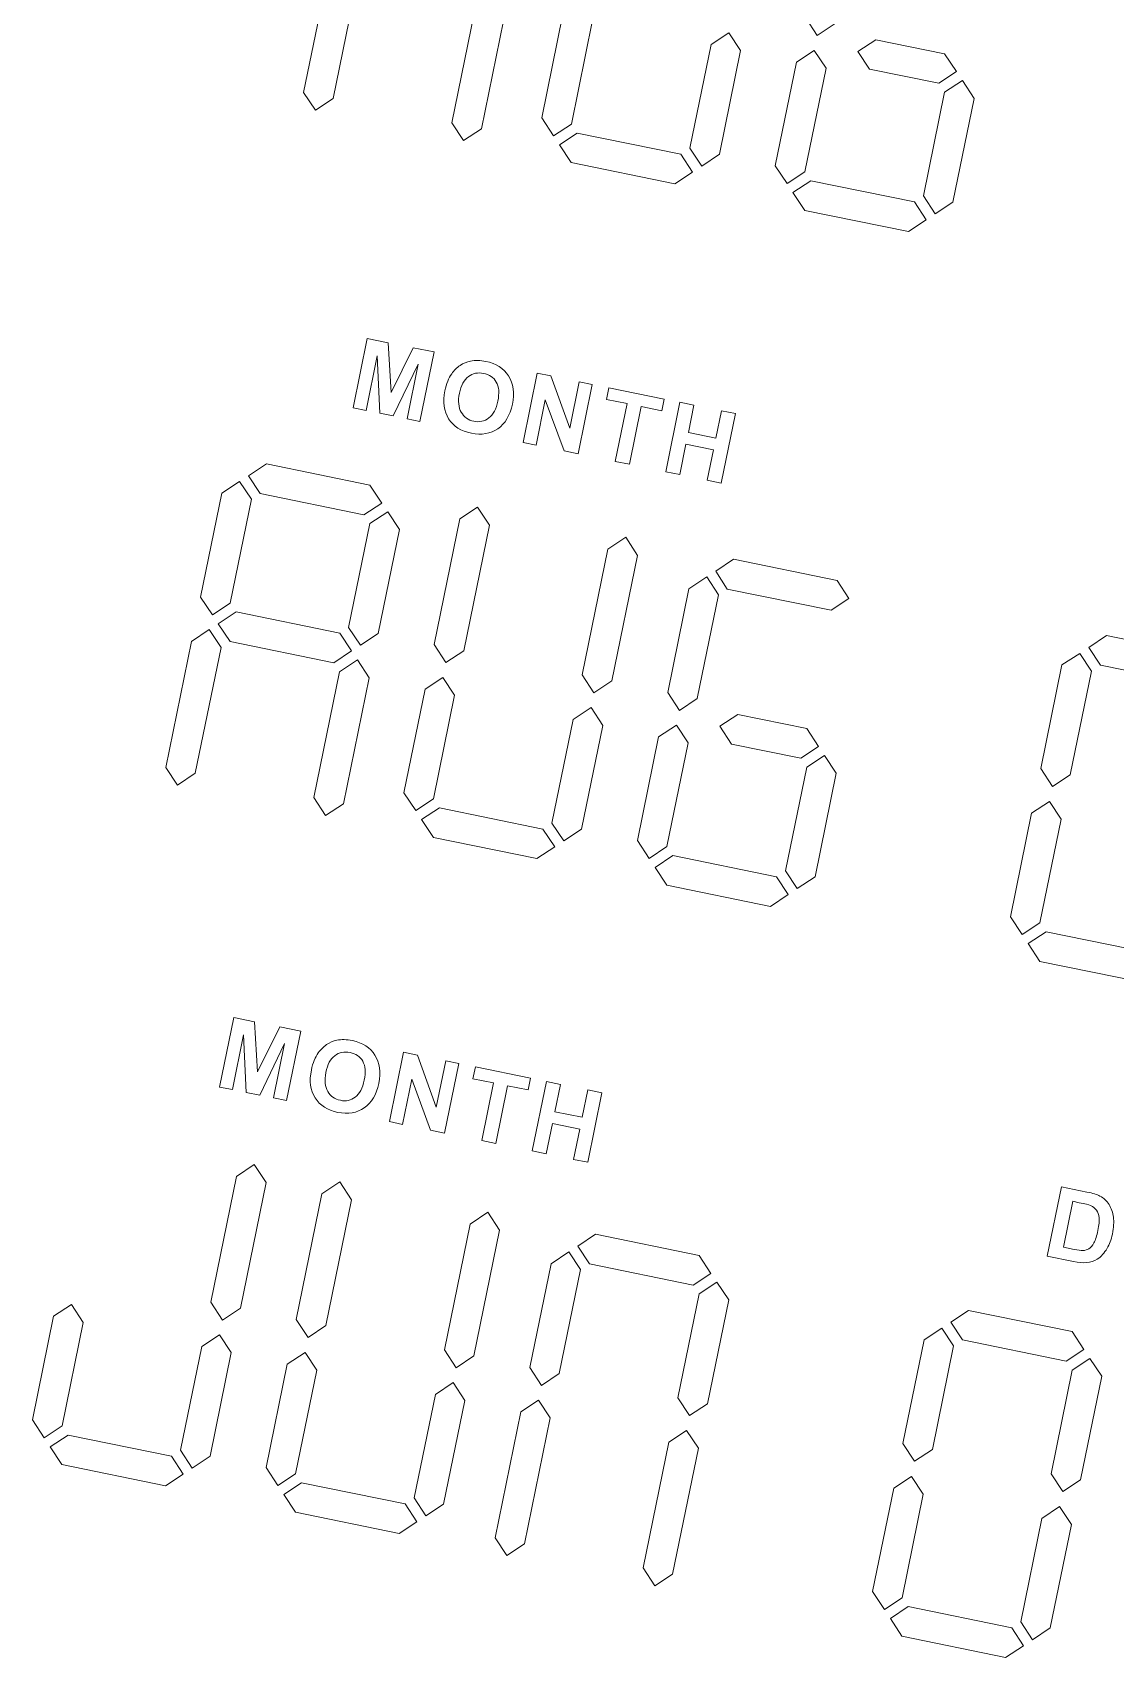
# Model space of a CAD drawing. Extents: x 6 to 143, y -103 to -23.
# Drawn here: x 111.43 to 119.25, y -49.22 to -37.49 of the extents above; entities that cross this region are included whole.
import ezdxf

# ---------------------------------------------------------------- set-up
doc = ezdxf.new("R2010")
doc.units = 0
doc.header["$MEASUREMENT"] = 0
doc.layers.add('Panel-path-fill', color=7, linetype='Continuous', lineweight=0)

# ---------------------------------------------------------------- blocks, each defined once
blk = doc.blocks.new('Block_0')
at = {"layer": 'Panel-path-fill', "color": 250, "lineweight": 9, "true_color": 0x231f20}
for points in [[(117.009, -37.383), (117.009, -37.383), (117.162, -36.635), (117.162, -36.635), (117.162, -36.635), (117.29, -36.55), (117.29, -36.55), (117.29, -36.55), (117.375, -36.679), (117.375, -36.679), (117.375, -36.679), (117.222, -37.427), (117.222, -37.427), (117.222, -37.427), (117.093, -37.513), (117.093, -37.513), (117.093, -37.513), (117.009, -37.383), (117.009, -37.383)], [(113.385, -37.924), (113.385, -37.924), (113.571, -37.015), (113.571, -37.015), (113.571, -37.015), (113.699, -36.931), (113.699, -36.931), (113.699, -36.931), (113.784, -37.059), (113.784, -37.059), (113.784, -37.059), (113.598, -37.968), (113.598, -37.968), (113.598, -37.968), (113.47, -38.052), (113.47, -38.052), (113.47, -38.052), (113.385, -37.924), (113.385, -37.924)], [(114.455, -38.143), (114.455, -38.143), (114.641, -37.234), (114.641, -37.234), (114.641, -37.234), (114.769, -37.149), (114.769, -37.149), (114.769, -37.149), (114.854, -37.277), (114.854, -37.277), (114.854, -37.277), (114.668, -38.186), (114.668, -38.186), (114.668, -38.186), (114.54, -38.271), (114.54, -38.271), (114.54, -38.271), (114.455, -38.143), (114.455, -38.143)], [(115.104, -38.108), (115.104, -38.108), (115.257, -37.36), (115.257, -37.36), (115.257, -37.36), (115.386, -37.275), (115.386, -37.275), (115.386, -37.275), (115.47, -37.403), (115.47, -37.403), (115.47, -37.403), (115.318, -38.152), (115.318, -38.152), (115.318, -38.152), (115.189, -38.236), (115.189, -38.236), (115.189, -38.236), (115.104, -38.108), (115.104, -38.108)], [(116.174, -38.326), (116.174, -38.326), (116.327, -37.578), (116.327, -37.578), (116.327, -37.578), (116.455, -37.494), (116.455, -37.494), (116.455, -37.494), (116.54, -37.622), (116.54, -37.622), (116.54, -37.622), (116.387, -38.37), (116.387, -38.37), (116.387, -38.37), (116.259, -38.455), (116.259, -38.455), (116.259, -38.455), (116.174, -38.326), (116.174, -38.326)], [(116.79, -38.453), (116.79, -38.453), (116.943, -37.705), (116.943, -37.705), (116.943, -37.705), (117.072, -37.62), (117.072, -37.62), (117.072, -37.62), (117.157, -37.748), (117.157, -37.748), (117.157, -37.748), (117.004, -38.496), (117.004, -38.496), (117.004, -38.496), (116.875, -38.581), (116.875, -38.581), (116.875, -38.581), (116.79, -38.453), (116.79, -38.453)], [(117.386, -37.628), (117.386, -37.628), (117.515, -37.543), (117.515, -37.543), (117.515, -37.543), (118.013, -37.645), (118.013, -37.645), (118.013, -37.645), (118.098, -37.773), (118.098, -37.773), (118.098, -37.773), (117.97, -37.858), (117.97, -37.858), (117.97, -37.858), (117.471, -37.756), (117.471, -37.756), (117.471, -37.756), (117.386, -37.628), (117.386, -37.628)], [(117.86, -38.671), (117.86, -38.671), (118.013, -37.923), (118.013, -37.923), (118.013, -37.923), (118.141, -37.838), (118.141, -37.838), (118.141, -37.838), (118.226, -37.967), (118.226, -37.967), (118.226, -37.967), (118.073, -38.715), (118.073, -38.715), (118.073, -38.715), (117.945, -38.8), (117.945, -38.8), (117.945, -38.8), (117.86, -38.671), (117.86, -38.671)], [(115.232, -38.302), (115.232, -38.302), (115.361, -38.217), (115.361, -38.217), (115.361, -38.217), (116.109, -38.369), (116.109, -38.369), (116.109, -38.369), (116.193, -38.498), (116.193, -38.498), (116.193, -38.498), (116.065, -38.583), (116.065, -38.583), (116.065, -38.583), (115.317, -38.43), (115.317, -38.43), (115.317, -38.43), (115.232, -38.302), (115.232, -38.302)], [(116.918, -38.646), (116.918, -38.646), (117.047, -38.561), (117.047, -38.561), (117.047, -38.561), (117.795, -38.714), (117.795, -38.714), (117.795, -38.714), (117.879, -38.843), (117.879, -38.843), (117.879, -38.843), (117.751, -38.927), (117.751, -38.927), (117.751, -38.927), (117.003, -38.775), (117.003, -38.775), (117.003, -38.775), (116.918, -38.646), (116.918, -38.646)], [(112.987, -40.691), (112.987, -40.691), (113.116, -40.605), (113.116, -40.605), (113.116, -40.605), (113.864, -40.758), (113.864, -40.758), (113.864, -40.758), (113.949, -40.887), (113.949, -40.887), (113.949, -40.887), (113.82, -40.972), (113.82, -40.972), (113.82, -40.972), (113.072, -40.819), (113.072, -40.819), (113.072, -40.819), (112.987, -40.691), (112.987, -40.691)], [(112.641, -41.566), (112.641, -41.566), (112.794, -40.817), (112.794, -40.817), (112.794, -40.817), (112.923, -40.732), (112.923, -40.732), (112.923, -40.732), (113.008, -40.86), (113.008, -40.86), (113.008, -40.86), (112.854, -41.61), (112.854, -41.61), (112.854, -41.61), (112.726, -41.695), (112.726, -41.695), (112.726, -41.695), (112.641, -41.566), (112.641, -41.566)], [(114.328, -41.909), (114.328, -41.909), (114.513, -41.002), (114.513, -41.002), (114.513, -41.002), (114.641, -40.916), (114.641, -40.916), (114.641, -40.916), (114.726, -41.046), (114.726, -41.046), (114.726, -41.046), (114.541, -41.953), (114.541, -41.953), (114.541, -41.953), (114.412, -42.039), (114.412, -42.039), (114.412, -42.039), (114.328, -41.909), (114.328, -41.909)], [(113.71, -41.785), (113.71, -41.785), (113.864, -41.035), (113.864, -41.035), (113.864, -41.035), (113.992, -40.95), (113.992, -40.95), (113.992, -40.95), (114.077, -41.079), (114.077, -41.079), (114.077, -41.079), (113.924, -41.828), (113.924, -41.828), (113.924, -41.828), (113.795, -41.913), (113.795, -41.913), (113.795, -41.913), (113.71, -41.785), (113.71, -41.785)], [(115.397, -42.128), (115.397, -42.128), (115.582, -41.221), (115.582, -41.221), (115.582, -41.221), (115.711, -41.134), (115.711, -41.134), (115.711, -41.134), (115.795, -41.265), (115.795, -41.265), (115.795, -41.265), (115.61, -42.171), (115.61, -42.171), (115.61, -42.171), (115.481, -42.258), (115.481, -42.258), (115.481, -42.258), (115.397, -42.128), (115.397, -42.128)], [(116.36, -41.38), (116.36, -41.38), (116.488, -41.293), (116.488, -41.293), (116.488, -41.293), (117.236, -41.446), (117.236, -41.446), (117.236, -41.446), (117.321, -41.576), (117.321, -41.576), (117.321, -41.576), (117.193, -41.661), (117.193, -41.661), (117.193, -41.661), (116.444, -41.508), (116.444, -41.508), (116.444, -41.508), (116.36, -41.38), (116.36, -41.38)], [(116.014, -42.254), (116.014, -42.254), (116.167, -41.506), (116.167, -41.506), (116.167, -41.506), (116.295, -41.421), (116.295, -41.421), (116.295, -41.421), (116.38, -41.549), (116.38, -41.549), (116.38, -41.549), (116.227, -42.297), (116.227, -42.297), (116.227, -42.297), (116.098, -42.384), (116.098, -42.384), (116.098, -42.384), (116.014, -42.254), (116.014, -42.254)], [(112.769, -41.758), (112.769, -41.758), (112.898, -41.673), (112.898, -41.673), (112.898, -41.673), (113.646, -41.826), (113.646, -41.826), (113.646, -41.826), (113.73, -41.955), (113.73, -41.955), (113.73, -41.955), (113.602, -42.04), (113.602, -42.04), (113.602, -42.04), (112.854, -41.887), (112.854, -41.887), (112.854, -41.887), (112.769, -41.758), (112.769, -41.758)], [(112.39, -42.795), (112.39, -42.795), (112.576, -41.886), (112.576, -41.886), (112.576, -41.886), (112.704, -41.801), (112.704, -41.801), (112.704, -41.801), (112.789, -41.93), (112.789, -41.93), (112.789, -41.93), (112.603, -42.838), (112.603, -42.838), (112.603, -42.838), (112.475, -42.923), (112.475, -42.923), (112.475, -42.923), (112.39, -42.795), (112.39, -42.795)], [(119.053, -41.929), (119.053, -41.929), (119.182, -41.844), (119.182, -41.844), (119.182, -41.844), (119.93, -41.997), (119.93, -41.997), (119.93, -41.997), (120.015, -42.125), (120.015, -42.125), (120.015, -42.125), (119.886, -42.21), (119.886, -42.21), (119.886, -42.21), (119.138, -42.057), (119.138, -42.057), (119.138, -42.057), (119.053, -41.929), (119.053, -41.929)], [(118.707, -42.804), (118.707, -42.804), (118.86, -42.056), (118.86, -42.056), (118.86, -42.056), (118.988, -41.972), (118.988, -41.972), (118.988, -41.972), (119.073, -42.1), (119.073, -42.1), (119.073, -42.1), (118.92, -42.848), (118.92, -42.848), (118.92, -42.848), (118.792, -42.932), (118.792, -42.932), (118.792, -42.932), (118.707, -42.804), (118.707, -42.804)], [(113.459, -43.013), (113.459, -43.013), (113.645, -42.105), (113.645, -42.105), (113.645, -42.105), (113.773, -42.02), (113.773, -42.02), (113.773, -42.02), (113.858, -42.148), (113.858, -42.148), (113.858, -42.148), (113.673, -43.057), (113.673, -43.057), (113.673, -43.057), (113.544, -43.142), (113.544, -43.142), (113.544, -43.142), (113.459, -43.013), (113.459, -43.013)], [(114.109, -42.979), (114.109, -42.979), (114.262, -42.231), (114.262, -42.231), (114.262, -42.231), (114.39, -42.146), (114.39, -42.146), (114.39, -42.146), (114.475, -42.274), (114.475, -42.274), (114.475, -42.274), (114.322, -43.022), (114.322, -43.022), (114.322, -43.022), (114.194, -43.107), (114.194, -43.107), (114.194, -43.107), (114.109, -42.979), (114.109, -42.979)], [(115.178, -43.197), (115.178, -43.197), (115.331, -42.449), (115.331, -42.449), (115.331, -42.449), (115.46, -42.364), (115.46, -42.364), (115.46, -42.364), (115.544, -42.493), (115.544, -42.493), (115.544, -42.493), (115.391, -43.241), (115.391, -43.241), (115.391, -43.241), (115.263, -43.326), (115.263, -43.326), (115.263, -43.326), (115.178, -43.197), (115.178, -43.197)], [(116.391, -42.498), (116.391, -42.498), (116.519, -42.414), (116.519, -42.414), (116.519, -42.414), (117.018, -42.515), (117.018, -42.515), (117.018, -42.515), (117.103, -42.644), (117.103, -42.644), (117.103, -42.644), (116.974, -42.729), (116.974, -42.729), (116.974, -42.729), (116.475, -42.627), (116.475, -42.627), (116.475, -42.627), (116.391, -42.498), (116.391, -42.498)], [(115.795, -43.323), (115.795, -43.323), (115.948, -42.575), (115.948, -42.575), (115.948, -42.575), (116.076, -42.491), (116.076, -42.491), (116.076, -42.491), (116.161, -42.619), (116.161, -42.619), (116.161, -42.619), (116.008, -43.367), (116.008, -43.367), (116.008, -43.367), (115.88, -43.452), (115.88, -43.452), (115.88, -43.452), (115.795, -43.323), (115.795, -43.323)], [(116.864, -43.542), (116.864, -43.542), (117.017, -42.794), (117.017, -42.794), (117.017, -42.794), (117.146, -42.709), (117.146, -42.709), (117.146, -42.709), (117.23, -42.838), (117.23, -42.838), (117.23, -42.838), (117.078, -43.585), (117.078, -43.585), (117.078, -43.585), (116.949, -43.67), (116.949, -43.67), (116.949, -43.67), (116.864, -43.542), (116.864, -43.542)], [(118.488, -43.874), (118.488, -43.874), (118.641, -43.126), (118.641, -43.126), (118.641, -43.126), (118.77, -43.041), (118.77, -43.041), (118.77, -43.041), (118.854, -43.169), (118.854, -43.169), (118.854, -43.169), (118.701, -43.917), (118.701, -43.917), (118.701, -43.917), (118.573, -44.002), (118.573, -44.002), (118.573, -44.002), (118.488, -43.874), (118.488, -43.874)], [(114.237, -43.172), (114.237, -43.172), (114.365, -43.087), (114.365, -43.087), (114.365, -43.087), (115.113, -43.24), (115.113, -43.24), (115.113, -43.24), (115.198, -43.369), (115.198, -43.369), (115.198, -43.369), (115.069, -43.453), (115.069, -43.453), (115.069, -43.453), (114.322, -43.301), (114.322, -43.301), (114.322, -43.301), (114.237, -43.172), (114.237, -43.172)], [(115.923, -43.517), (115.923, -43.517), (116.051, -43.432), (116.051, -43.432), (116.051, -43.432), (116.799, -43.585), (116.799, -43.585), (116.799, -43.585), (116.884, -43.713), (116.884, -43.713), (116.884, -43.713), (116.756, -43.798), (116.756, -43.798), (116.756, -43.798), (116.008, -43.645), (116.008, -43.645), (116.008, -43.645), (115.923, -43.517), (115.923, -43.517)], [(118.616, -44.067), (118.616, -44.067), (118.745, -43.981), (118.745, -43.981), (118.745, -43.981), (119.493, -44.134), (119.493, -44.134), (119.493, -44.134), (119.577, -44.264), (119.577, -44.264), (119.577, -44.264), (119.449, -44.348), (119.449, -44.348), (119.449, -44.348), (118.701, -44.196), (118.701, -44.196), (118.701, -44.196), (118.616, -44.067), (118.616, -44.067)], [(112.715, -46.654), (112.715, -46.654), (112.901, -45.747), (112.901, -45.747), (112.901, -45.747), (113.029, -45.66), (113.029, -45.66), (113.029, -45.66), (113.114, -45.79), (113.114, -45.79), (113.114, -45.79), (112.929, -46.698), (112.929, -46.698), (112.929, -46.698), (112.8, -46.784), (112.8, -46.784), (112.8, -46.784), (112.715, -46.654), (112.715, -46.654)], [(113.332, -46.78), (113.332, -46.78), (113.517, -45.873), (113.517, -45.873), (113.517, -45.873), (113.646, -45.787), (113.646, -45.787), (113.646, -45.787), (113.73, -45.917), (113.73, -45.917), (113.73, -45.917), (113.545, -46.824), (113.545, -46.824), (113.545, -46.824), (113.417, -46.91), (113.417, -46.91), (113.417, -46.91), (113.332, -46.78), (113.332, -46.78)], [(114.402, -46.999), (114.402, -46.999), (114.587, -46.092), (114.587, -46.092), (114.587, -46.092), (114.716, -46.005), (114.716, -46.005), (114.716, -46.005), (114.8, -46.135), (114.8, -46.135), (114.8, -46.135), (114.615, -47.042), (114.615, -47.042), (114.615, -47.042), (114.486, -47.129), (114.486, -47.129), (114.486, -47.129), (114.402, -46.999), (114.402, -46.999)], [(115.364, -46.25), (115.364, -46.25), (115.492, -46.165), (115.492, -46.165), (115.492, -46.165), (116.241, -46.318), (116.241, -46.318), (116.241, -46.318), (116.325, -46.447), (116.325, -46.447), (116.325, -46.447), (116.197, -46.532), (116.197, -46.532), (116.197, -46.532), (115.449, -46.379), (115.449, -46.379), (115.449, -46.379), (115.364, -46.25), (115.364, -46.25)], [(115.018, -47.126), (115.018, -47.126), (115.171, -46.377), (115.171, -46.377), (115.171, -46.377), (115.299, -46.292), (115.299, -46.292), (115.299, -46.292), (115.384, -46.42), (115.384, -46.42), (115.384, -46.42), (115.231, -47.17), (115.231, -47.17), (115.231, -47.17), (115.103, -47.255), (115.103, -47.255), (115.103, -47.255), (115.018, -47.126), (115.018, -47.126)], [(116.087, -47.345), (116.087, -47.345), (116.241, -46.595), (116.241, -46.595), (116.241, -46.595), (116.369, -46.51), (116.369, -46.51), (116.369, -46.51), (116.454, -46.639), (116.454, -46.639), (116.454, -46.639), (116.301, -47.388), (116.301, -47.388), (116.301, -47.388), (116.172, -47.473), (116.172, -47.473), (116.172, -47.473), (116.087, -47.345), (116.087, -47.345)], [(111.427, -47.505), (111.427, -47.505), (111.58, -46.757), (111.58, -46.757), (111.58, -46.757), (111.709, -46.672), (111.709, -46.672), (111.709, -46.672), (111.794, -46.801), (111.794, -46.801), (111.794, -46.801), (111.641, -47.548), (111.641, -47.548), (111.641, -47.548), (111.512, -47.633), (111.512, -47.633), (111.512, -47.633), (111.427, -47.505), (111.427, -47.505)], [(118.058, -46.799), (118.058, -46.799), (118.186, -46.714), (118.186, -46.714), (118.186, -46.714), (118.934, -46.867), (118.934, -46.867), (118.934, -46.867), (119.019, -46.996), (119.019, -46.996), (119.019, -46.996), (118.891, -47.08), (118.891, -47.08), (118.891, -47.08), (118.143, -46.927), (118.143, -46.927), (118.143, -46.927), (118.058, -46.799), (118.058, -46.799)], [(112.497, -47.723), (112.497, -47.723), (112.65, -46.975), (112.65, -46.975), (112.65, -46.975), (112.778, -46.891), (112.778, -46.891), (112.778, -46.891), (112.863, -47.019), (112.863, -47.019), (112.863, -47.019), (112.71, -47.767), (112.71, -47.767), (112.71, -47.767), (112.581, -47.852), (112.581, -47.852), (112.581, -47.852), (112.497, -47.723), (112.497, -47.723)], [(117.711, -47.675), (117.711, -47.675), (117.864, -46.927), (117.864, -46.927), (117.864, -46.927), (117.992, -46.842), (117.992, -46.842), (117.992, -46.842), (118.077, -46.97), (118.077, -46.97), (118.077, -46.97), (117.925, -47.719), (117.925, -47.719), (117.925, -47.719), (117.796, -47.803), (117.796, -47.803), (117.796, -47.803), (117.711, -47.675), (117.711, -47.675)], [(113.114, -47.849), (113.114, -47.849), (113.266, -47.102), (113.266, -47.102), (113.266, -47.102), (113.395, -47.017), (113.395, -47.017), (113.395, -47.017), (113.48, -47.145), (113.48, -47.145), (113.48, -47.145), (113.327, -47.893), (113.327, -47.893), (113.327, -47.893), (113.198, -47.978), (113.198, -47.978), (113.198, -47.978), (113.114, -47.849), (113.114, -47.849)], [(118.781, -47.894), (118.781, -47.894), (118.934, -47.146), (118.934, -47.146), (118.934, -47.146), (119.062, -47.061), (119.062, -47.061), (119.062, -47.061), (119.147, -47.189), (119.147, -47.189), (119.147, -47.189), (118.994, -47.937), (118.994, -47.937), (118.994, -47.937), (118.866, -48.022), (118.866, -48.022), (118.866, -48.022), (118.781, -47.894), (118.781, -47.894)], [(114.183, -48.068), (114.183, -48.068), (114.336, -47.32), (114.336, -47.32), (114.336, -47.32), (114.464, -47.235), (114.464, -47.235), (114.464, -47.235), (114.549, -47.364), (114.549, -47.364), (114.549, -47.364), (114.396, -48.112), (114.396, -48.112), (114.396, -48.112), (114.268, -48.196), (114.268, -48.196), (114.268, -48.196), (114.183, -48.068), (114.183, -48.068)], [(114.767, -48.355), (114.767, -48.355), (114.953, -47.446), (114.953, -47.446), (114.953, -47.446), (115.081, -47.361), (115.081, -47.361), (115.081, -47.361), (115.166, -47.49), (115.166, -47.49), (115.166, -47.49), (114.98, -48.398), (114.98, -48.398), (114.98, -48.398), (114.852, -48.483), (114.852, -48.483), (114.852, -48.483), (114.767, -48.355), (114.767, -48.355)], [(111.555, -47.698), (111.555, -47.698), (111.684, -47.614), (111.684, -47.614), (111.684, -47.614), (112.432, -47.766), (112.432, -47.766), (112.432, -47.766), (112.516, -47.895), (112.516, -47.895), (112.516, -47.895), (112.388, -47.98), (112.388, -47.98), (112.388, -47.98), (111.64, -47.827), (111.64, -47.827), (111.64, -47.827), (111.555, -47.698), (111.555, -47.698)], [(115.836, -48.573), (115.836, -48.573), (116.022, -47.665), (116.022, -47.665), (116.022, -47.665), (116.15, -47.58), (116.15, -47.58), (116.15, -47.58), (116.235, -47.708), (116.235, -47.708), (116.235, -47.708), (116.049, -48.617), (116.049, -48.617), (116.049, -48.617), (115.921, -48.702), (115.921, -48.702), (115.921, -48.702), (115.836, -48.573), (115.836, -48.573)], [(113.241, -48.043), (113.241, -48.043), (113.37, -47.958), (113.37, -47.958), (113.37, -47.958), (114.118, -48.111), (114.118, -48.111), (114.118, -48.111), (114.203, -48.239), (114.203, -48.239), (114.203, -48.239), (114.074, -48.324), (114.074, -48.324), (114.074, -48.324), (113.326, -48.171), (113.326, -48.171), (113.326, -48.171), (113.241, -48.043), (113.241, -48.043)], [(117.493, -48.744), (117.493, -48.744), (117.646, -47.996), (117.646, -47.996), (117.646, -47.996), (117.774, -47.912), (117.774, -47.912), (117.774, -47.912), (117.859, -48.04), (117.859, -48.04), (117.859, -48.04), (117.706, -48.788), (117.706, -48.788), (117.706, -48.788), (117.578, -48.873), (117.578, -48.873), (117.578, -48.873), (117.493, -48.744), (117.493, -48.744)], [(118.562, -48.963), (118.562, -48.963), (118.715, -48.215), (118.715, -48.215), (118.715, -48.215), (118.843, -48.13), (118.843, -48.13), (118.843, -48.13), (118.928, -48.259), (118.928, -48.259), (118.928, -48.259), (118.775, -49.006), (118.775, -49.006), (118.775, -49.006), (118.647, -49.091), (118.647, -49.091), (118.647, -49.091), (118.562, -48.963), (118.562, -48.963)], [(117.621, -48.938), (117.621, -48.938), (117.749, -48.852), (117.749, -48.852), (117.749, -48.852), (118.497, -49.004), (118.497, -49.004), (118.497, -49.004), (118.582, -49.134), (118.582, -49.134), (118.582, -49.134), (118.453, -49.219), (118.453, -49.219), (118.453, -49.219), (117.705, -49.066), (117.705, -49.066), (117.705, -49.066), (117.621, -48.938), (117.621, -48.938)]]:
    blk.add_open_spline(points, degree=3, knots=[0, 0, 0, 0, 1, 1, 1, 2, 2, 2, 3, 3, 3, 4, 4, 4, 5, 5, 5, 6, 6, 6, 6], dxfattribs=at)
blk = doc.blocks.new('Block_6')
at = {"layer": 'Panel-path-fill', "color": 250, "lineweight": 9, "true_color": 0x231f20}
for points, knots in [([(112.777, -45.102), (112.777, -45.102), (112.88, -44.6), (112.88, -44.6), (112.88, -44.6), (113.031, -44.631), (113.031, -44.631), (113.031, -44.631), (113.052, -44.992), (113.052, -44.992), (113.052, -44.992), (113.212, -44.668), (113.212, -44.668), (113.212, -44.668), (113.364, -44.699), (113.364, -44.699), (113.364, -44.699), (113.261, -45.2), (113.261, -45.2), (113.261, -45.2), (113.167, -45.181), (113.167, -45.181), (113.167, -45.181), (113.248, -44.787), (113.248, -44.787), (113.248, -44.787), (113.068, -45.161), (113.068, -45.161), (113.068, -45.161), (112.97, -45.141), (112.97, -45.141), (112.97, -45.141), (112.952, -44.726), (112.952, -44.726), (112.952, -44.726), (112.871, -45.12), (112.871, -45.12), (112.871, -45.12), (112.777, -45.102), (112.777, -45.102)], [0, 0, 0, 0, 1, 1, 1, 2, 2, 2, 3, 3, 3, 4, 4, 4, 5, 5, 5, 6, 6, 6, 7, 7, 7, 8, 8, 8, 9, 9, 9, 10, 10, 10, 11, 11, 11, 12, 12, 12, 13, 13, 13, 13]), ([(113.441, -44.979), (113.451, -44.928), (113.468, -44.887), (113.49, -44.855), (113.507, -44.832), (113.527, -44.813), (113.551, -44.796), (113.575, -44.78), (113.599, -44.769), (113.624, -44.764), (113.658, -44.757), (113.696, -44.758), (113.737, -44.767), (113.811, -44.782), (113.865, -44.817), (113.9, -44.872), (113.935, -44.926), (113.944, -44.995), (113.927, -45.076), (113.911, -45.157), (113.876, -45.216), (113.823, -45.252), (113.769, -45.289), (113.706, -45.3), (113.632, -45.285), (113.558, -45.27), (113.503, -45.235), (113.468, -45.18), (113.434, -45.126), (113.424, -45.059), (113.441, -44.979)], [0, 0, 0, 0, 1, 1, 1, 2, 2, 2, 3, 3, 3, 4, 4, 4, 5, 5, 5, 6, 6, 6, 7, 7, 7, 8, 8, 8, 9, 9, 9, 10, 10, 10, 10]), ([(113.546, -44.997), (113.534, -45.054), (113.539, -45.1), (113.559, -45.134), (113.579, -45.169), (113.609, -45.19), (113.65, -45.198), (113.69, -45.207), (113.726, -45.199), (113.758, -45.175), (113.789, -45.151), (113.811, -45.11), (113.823, -45.052), (113.835, -44.995), (113.831, -44.95), (113.812, -44.916), (113.792, -44.883), (113.762, -44.862), (113.72, -44.853), (113.678, -44.845), (113.642, -44.852), (113.61, -44.876), (113.579, -44.899), (113.557, -44.939), (113.546, -44.997)], [0, 0, 0, 0, 1, 1, 1, 2, 2, 2, 3, 3, 3, 4, 4, 4, 5, 5, 5, 6, 6, 6, 7, 7, 7, 8, 8, 8, 8]), ([(114.005, -45.352), (114.005, -45.352), (114.107, -44.851), (114.107, -44.851), (114.107, -44.851), (114.206, -44.871), (114.206, -44.871), (114.206, -44.871), (114.342, -45.248), (114.342, -45.248), (114.342, -45.248), (114.411, -44.913), (114.411, -44.913), (114.411, -44.913), (114.505, -44.932), (114.505, -44.932), (114.505, -44.932), (114.402, -45.434), (114.402, -45.434), (114.402, -45.434), (114.301, -45.413), (114.301, -45.413), (114.301, -45.413), (114.166, -45.045), (114.166, -45.045), (114.166, -45.045), (114.099, -45.372), (114.099, -45.372), (114.099, -45.372), (114.005, -45.352), (114.005, -45.352)], [0, 0, 0, 0, 1, 1, 1, 2, 2, 2, 3, 3, 3, 4, 4, 4, 5, 5, 5, 6, 6, 6, 7, 7, 7, 8, 8, 8, 9, 9, 9, 10, 10, 10, 10]), ([(114.671, -45.489), (114.671, -45.489), (114.756, -45.072), (114.756, -45.072), (114.756, -45.072), (114.607, -45.042), (114.607, -45.042), (114.607, -45.042), (114.625, -44.957), (114.625, -44.957), (114.625, -44.957), (115.023, -45.038), (115.023, -45.038), (115.023, -45.038), (115.006, -45.123), (115.006, -45.123), (115.006, -45.123), (114.857, -45.093), (114.857, -45.093), (114.857, -45.093), (114.772, -45.509), (114.772, -45.509), (114.772, -45.509), (114.671, -45.489), (114.671, -45.489)], [0, 0, 0, 0, 1, 1, 1, 2, 2, 2, 3, 3, 3, 4, 4, 4, 5, 5, 5, 6, 6, 6, 7, 7, 7, 8, 8, 8, 8]), ([(115.035, -45.563), (115.035, -45.563), (115.138, -45.062), (115.138, -45.062), (115.138, -45.062), (115.239, -45.083), (115.239, -45.083), (115.239, -45.083), (115.198, -45.28), (115.198, -45.28), (115.198, -45.28), (115.396, -45.32), (115.396, -45.32), (115.396, -45.32), (115.437, -45.123), (115.437, -45.123), (115.437, -45.123), (115.538, -45.144), (115.538, -45.144), (115.538, -45.144), (115.436, -45.645), (115.436, -45.645), (115.436, -45.645), (115.334, -45.624), (115.334, -45.624), (115.334, -45.624), (115.379, -45.405), (115.379, -45.405), (115.379, -45.405), (115.181, -45.365), (115.181, -45.365), (115.181, -45.365), (115.136, -45.584), (115.136, -45.584), (115.136, -45.584), (115.035, -45.563), (115.035, -45.563)], [0, 0, 0, 0, 1, 1, 1, 2, 2, 2, 3, 3, 3, 4, 4, 4, 5, 5, 5, 6, 6, 6, 7, 7, 7, 8, 8, 8, 9, 9, 9, 10, 10, 10, 11, 11, 11, 12, 12, 12, 12]), ([(118.856, -45.822), (118.856, -45.822), (119.04, -45.86), (119.04, -45.86), (119.082, -45.868), (119.114, -45.878), (119.134, -45.889), (119.162, -45.903), (119.184, -45.924), (119.2, -45.95), (119.217, -45.977), (119.227, -46.007), (119.231, -46.041), (119.236, -46.075), (119.233, -46.116), (119.224, -46.163), (119.215, -46.204), (119.203, -46.239), (119.186, -46.266), (119.166, -46.3), (119.143, -46.326), (119.115, -46.344), (119.094, -46.357), (119.067, -46.366), (119.035, -46.369), (119.012, -46.372), (118.981, -46.369), (118.944, -46.362), (118.944, -46.362), (118.753, -46.323), (118.753, -46.323), (118.753, -46.323), (118.856, -45.822), (118.856, -45.822)], [0, 0, 0, 0, 1, 1, 1, 2, 2, 2, 3, 3, 3, 4, 4, 4, 5, 5, 5, 6, 6, 6, 7, 7, 7, 8, 8, 8, 9, 9, 9, 10, 10, 10, 11, 11, 11, 11]), ([(118.939, -45.927), (118.939, -45.927), (118.872, -46.259), (118.872, -46.259), (118.872, -46.259), (118.947, -46.274), (118.947, -46.274), (118.976, -46.28), (118.996, -46.283), (119.009, -46.282), (119.027, -46.281), (119.042, -46.277), (119.054, -46.269), (119.068, -46.262), (119.08, -46.248), (119.091, -46.227), (119.102, -46.206), (119.112, -46.176), (119.12, -46.137), (119.128, -46.098), (119.13, -46.068), (119.128, -46.046), (119.125, -46.024), (119.119, -46.006), (119.109, -45.991), (119.099, -45.977), (119.085, -45.966), (119.067, -45.958), (119.054, -45.952), (119.026, -45.945), (118.985, -45.937), (118.985, -45.937), (118.939, -45.927), (118.939, -45.927)], [0, 0, 0, 0, 1, 1, 1, 2, 2, 2, 3, 3, 3, 4, 4, 4, 5, 5, 5, 6, 6, 6, 7, 7, 7, 8, 8, 8, 9, 9, 9, 10, 10, 10, 11, 11, 11, 11])]:
    blk.add_open_spline(points, degree=3, knots=knots, dxfattribs=at)
blk = doc.blocks.new('Block_7')
at = {"layer": 'Panel-path-fill', "color": 250, "lineweight": 9, "true_color": 0x231f20}
for points, knots in [([(113.742, -40.2), (113.742, -40.2), (113.844, -39.699), (113.844, -39.699), (113.844, -39.699), (113.995, -39.73), (113.995, -39.73), (113.995, -39.73), (114.017, -40.09), (114.017, -40.09), (114.017, -40.09), (114.176, -39.766), (114.176, -39.766), (114.176, -39.766), (114.328, -39.797), (114.328, -39.797), (114.328, -39.797), (114.225, -40.299), (114.225, -40.299), (114.225, -40.299), (114.132, -40.279), (114.132, -40.279), (114.132, -40.279), (114.212, -39.885), (114.212, -39.885), (114.212, -39.885), (114.032, -40.259), (114.032, -40.259), (114.032, -40.259), (113.935, -40.239), (113.935, -40.239), (113.935, -40.239), (113.916, -39.824), (113.916, -39.824), (113.916, -39.824), (113.836, -40.219), (113.836, -40.219), (113.836, -40.219), (113.742, -40.2), (113.742, -40.2)], [0, 0, 0, 0, 1, 1, 1, 2, 2, 2, 3, 3, 3, 4, 4, 4, 5, 5, 5, 6, 6, 6, 7, 7, 7, 8, 8, 8, 9, 9, 9, 10, 10, 10, 11, 11, 11, 12, 12, 12, 13, 13, 13, 13]), ([(114.405, -40.078), (114.415, -40.026), (114.432, -39.985), (114.454, -39.954), (114.471, -39.93), (114.491, -39.911), (114.515, -39.894), (114.539, -39.878), (114.564, -39.868), (114.589, -39.863), (114.623, -39.856), (114.66, -39.857), (114.701, -39.865), (114.775, -39.88), (114.829, -39.915), (114.864, -39.97), (114.899, -40.025), (114.908, -40.093), (114.892, -40.174), (114.875, -40.255), (114.84, -40.314), (114.787, -40.351), (114.734, -40.387), (114.67, -40.398), (114.596, -40.383), (114.522, -40.368), (114.467, -40.333), (114.432, -40.279), (114.398, -40.224), (114.389, -40.157), (114.405, -40.078)], [0, 0, 0, 0, 1, 1, 1, 2, 2, 2, 3, 3, 3, 4, 4, 4, 5, 5, 5, 6, 6, 6, 7, 7, 7, 8, 8, 8, 9, 9, 9, 10, 10, 10, 10]), ([(114.51, -40.095), (114.498, -40.152), (114.503, -40.198), (114.523, -40.232), (114.543, -40.267), (114.574, -40.288), (114.614, -40.297), (114.654, -40.305), (114.69, -40.297), (114.722, -40.273), (114.754, -40.25), (114.775, -40.209), (114.787, -40.151), (114.799, -40.093), (114.795, -40.048), (114.776, -40.014), (114.757, -39.981), (114.726, -39.96), (114.684, -39.952), (114.643, -39.943), (114.606, -39.951), (114.575, -39.974), (114.543, -39.997), (114.522, -40.038), (114.51, -40.095)], [0, 0, 0, 0, 1, 1, 1, 2, 2, 2, 3, 3, 3, 4, 4, 4, 5, 5, 5, 6, 6, 6, 7, 7, 7, 8, 8, 8, 8]), ([(114.969, -40.451), (114.969, -40.451), (115.072, -39.949), (115.072, -39.949), (115.072, -39.949), (115.17, -39.97), (115.17, -39.97), (115.17, -39.97), (115.307, -40.346), (115.307, -40.346), (115.307, -40.346), (115.375, -40.012), (115.375, -40.012), (115.375, -40.012), (115.469, -40.031), (115.469, -40.031), (115.469, -40.031), (115.367, -40.532), (115.367, -40.532), (115.367, -40.532), (115.265, -40.511), (115.265, -40.511), (115.265, -40.511), (115.13, -40.143), (115.13, -40.143), (115.13, -40.143), (115.063, -40.47), (115.063, -40.47), (115.063, -40.47), (114.969, -40.451), (114.969, -40.451)], [0, 0, 0, 0, 1, 1, 1, 2, 2, 2, 3, 3, 3, 4, 4, 4, 5, 5, 5, 6, 6, 6, 7, 7, 7, 8, 8, 8, 9, 9, 9, 10, 10, 10, 10]), ([(115.635, -40.587), (115.635, -40.587), (115.72, -40.17), (115.72, -40.17), (115.72, -40.17), (115.572, -40.14), (115.572, -40.14), (115.572, -40.14), (115.589, -40.055), (115.589, -40.055), (115.589, -40.055), (115.987, -40.137), (115.987, -40.137), (115.987, -40.137), (115.97, -40.222), (115.97, -40.222), (115.97, -40.222), (115.822, -40.191), (115.822, -40.191), (115.822, -40.191), (115.737, -40.607), (115.737, -40.607), (115.737, -40.607), (115.635, -40.587), (115.635, -40.587)], [0, 0, 0, 0, 1, 1, 1, 2, 2, 2, 3, 3, 3, 4, 4, 4, 5, 5, 5, 6, 6, 6, 7, 7, 7, 8, 8, 8, 8]), ([(115.999, -40.661), (115.999, -40.661), (116.102, -40.16), (116.102, -40.16), (116.102, -40.16), (116.203, -40.181), (116.203, -40.181), (116.203, -40.181), (116.163, -40.378), (116.163, -40.378), (116.163, -40.378), (116.361, -40.418), (116.361, -40.418), (116.361, -40.418), (116.401, -40.221), (116.401, -40.221), (116.401, -40.221), (116.502, -40.242), (116.502, -40.242), (116.502, -40.242), (116.4, -40.743), (116.4, -40.743), (116.4, -40.743), (116.299, -40.722), (116.299, -40.722), (116.299, -40.722), (116.343, -40.503), (116.343, -40.503), (116.343, -40.503), (116.145, -40.463), (116.145, -40.463), (116.145, -40.463), (116.101, -40.682), (116.101, -40.682), (116.101, -40.682), (115.999, -40.661), (115.999, -40.661)], [0, 0, 0, 0, 1, 1, 1, 2, 2, 2, 3, 3, 3, 4, 4, 4, 5, 5, 5, 6, 6, 6, 7, 7, 7, 8, 8, 8, 9, 9, 9, 10, 10, 10, 11, 11, 11, 12, 12, 12, 12])]:
    blk.add_open_spline(points, degree=3, knots=knots, dxfattribs=at)

msp = doc.modelspace()

# ---------------------------------------------------------------- block references
at = {"layer": 'Panel-path-fill'}
for name in ['Block_0', 'Block_7', 'Block_6']:
    msp.add_blockref(name, (0, 0), dxfattribs=at)

doc.saveas('drawing.dxf')
